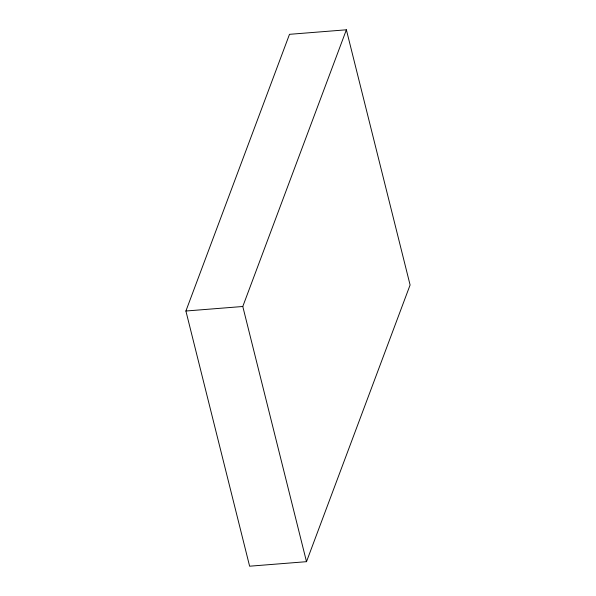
<?xml version="1.0" encoding="UTF-8"?>
<svg xmlns="http://www.w3.org/2000/svg" width="596" height="596" viewBox="0 0 596 596"><rect width="100%" height="100%" fill="white"/><g stroke="black" fill="none" stroke-linecap="round" stroke-linejoin="round"><path stroke-width="0.89" d="M185.9 311.015L289.5 34.322L346.38 29.8L410.1 284.985L306.5 561.678L249.62 566.2L185.9 311.015L242.788 306.493L346.38 29.8M242.788 306.493L306.5 561.678"/></g></svg>
